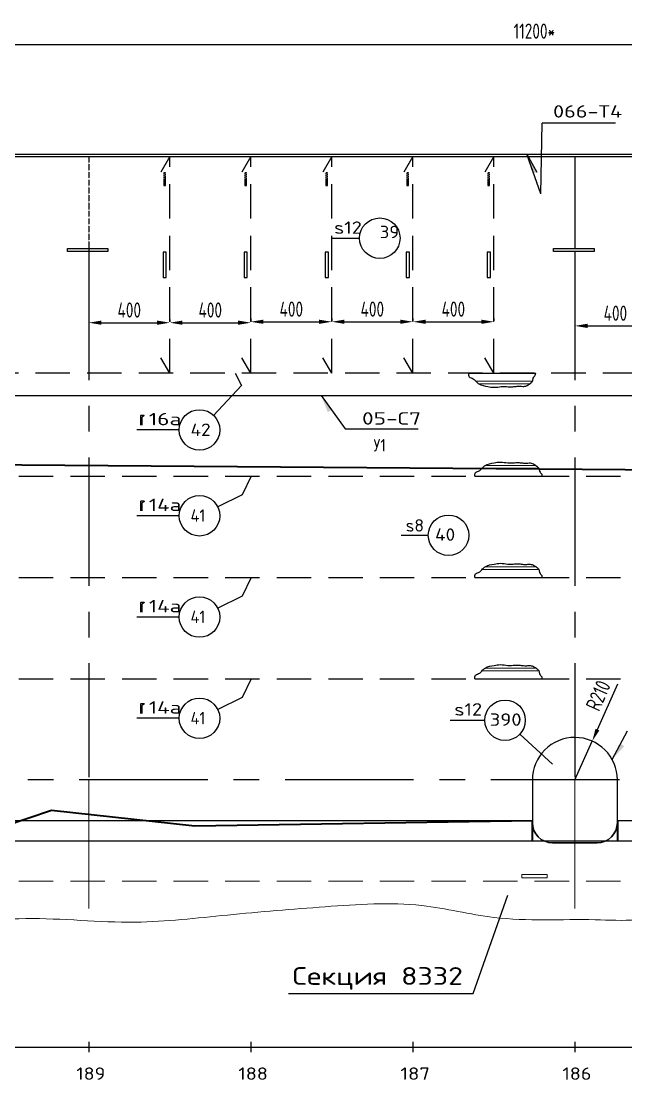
# Model space of a CAD drawing. Header units: millimetres. Extents: x -438477 to 631584, y 118817 to 676146.
# Drawn here: x 205226 to 208211, y 342340 to 347566 of the extents above; entities that cross this region are included whole.
import ezdxf
from ezdxf.enums import TextEntityAlignment as Align

# ---------------------------------------------------------------- set-up
doc = ezdxf.new("R2010")
doc.units = ezdxf.units.MM
for name, pattern in [('AVEVADASHEDDOUBLEDOTTEDWIDE', [38, 29, -4, 0, -1, 0, -4]), ('AVEVADASHEDWIDE', [10, 7.5, -2.5]), ('AVEVASOLID', [7.5, 7.5]), ('AVEVASOLIDWIDE', [7.5, 7.5]), ('CENTERX2', [20.32, 12.7, -2.54, 2.54, -2.54]), ('DASHED', [2.546053, 1.697368, -0.848684])]:
    doc.linetypes.add(name, pattern=pattern)
doc.layers.get('Defpoints').update_dxf_attribs({"linetype": 'CONTINUOUS'})
for name, color, linetype in [('-1203', 7, 'CONTINUOUS'), ('20_1', 1, 'CONTINUOUS'), ('20_POZ', 4, 'CONTINUOUS'), ('20_TEXT', 1, 'CONTINUOUS')]:
    doc.layers.add(name, color=color, linetype=linetype)
doc.styles.add('SIMPLEX', font='simplex.shx', dxfattribs={"width": 0.7})
doc.linetypes.add('Шов_Монтажный', pattern='A,0.75,-0.0001,["/",Standard,S=1,R=0,X=0,Y=-0.5],0.75', length=1.5001)
doc.dimstyles.new('Lineyny', dxfattribs={"dimscale": 30, "dimtxt": 3, "dimasz": 2.5, "dimexe": 0.18, "dimexo": 0.625, "dimgap": 1, "dimtad": 1, "dimdec": 0, "dimlfac": -1, "dimzin": 0, "dimtxsty": 'SIMPLEX', "dimcen": 0, "dimdle": 0.38, "dimclrd": 2, "dimclre": 2, "dimclrt": 2, "dimadec": 0, "dimazin": 0, "dimtfac": 1, "dimtdec": 0, "dimtmove": 0, "dimatfit": 0, "dimfxl": 1, "dimtolj": 1, "dimtzin": 0, "dimlwd": -1, "dimarcsym": 0})

# ---------------------------------------------------------------- blocks, each defined once
blk = doc.blocks.new('*D65')
at = {"layer": '20_1', "color": 2, "lineweight": -2, "ltscale": 25, "transparency": 16777216}
for p, q in [((202159.9, 346913.7), (202159.9, 347456.2)), ((213359.9, 346913.7), (213359.9, 347456.2))]:
    blk.add_line(p, q, dxfattribs=at)
at = {"layer": '20_1', "color": 2, "ltscale": 25, "transparency": 16777216}
blk.add_line((202222.4, 347451.7), (213297.4, 347451.7), dxfattribs=at)
for points in [[(202222.4, 347462.1), (202222.4, 347441.3), (202159.9, 347451.7)], [(213297.4, 347441.3), (213297.4, 347462.1), (213359.9, 347451.7)]]:
    blk.add_solid(points, dxfattribs=at)
at = {"layer": 'Defpoints', "color": 0, "ltscale": 25, "transparency": 16777216}
for p in [(213359.9, 347451.7), (202159.9, 346898), (213359.9, 346898)]:
    blk.add_point(p, dxfattribs=at)
at = {"layer": '20_1', "color": 2, "ltscale": 25, "transparency": 16777216, "insert": (207759.9, 347517.1), "char_height": 75, "attachment_point": 5, "style": 'SIMPLEX'}
blk.add_mtext('\\A1;11200*', dxfattribs=at)
blk = doc.blocks.new('*D76')
at = {"layer": '20_1', "color": 2, "ltscale": 25, "transparency": 16777216}
for p, q in [((208071.3, 344069), (208172.6, 344295)), ((207959.8, 343820.4), (208045.7, 344012))]:
    blk.add_line(p, q, dxfattribs=at)
blk.add_solid([(208061.8, 344073.3), (208080.8, 344064.8), (208045.7, 344012)], dxfattribs=at)
at = {"layer": '20_1', "color": 2, "ltscale": 25, "transparency": 16777216, "insert": (208075.1, 344237.3), "char_height": 75, "attachment_point": 5, "rotation": 65.8536, "style": 'SIMPLEX'}
blk.add_mtext('\\A1;R210', dxfattribs=at)
blk = doc.blocks.new('*D184')
at = {"layer": '20_1', "color": 2, "lineweight": -2, "ltscale": 25, "transparency": 16777216}
for p, q in [((205559.9, 346093.5), (205559.9, 346082.4)), ((205959.9, 346093.5), (205959.9, 346082.4))]:
    blk.add_line(p, q, dxfattribs=at)
at = {"layer": '20_1', "color": 2, "ltscale": 25, "transparency": 16777216}
blk.add_line((205622.4, 346077.9), (205897.4, 346077.9), dxfattribs=at)
at = {"layer": '20_1', "color": 2, "lineweight": 40, "ltscale": 25, "transparency": 16777216}
for points in [[(205622.4, 346088.3), (205622.4, 346067.5), (205559.9, 346077.9)], [(205897.4, 346088.3), (205897.4, 346067.5), (205959.9, 346077.9)]]:
    blk.add_solid(points, dxfattribs=at)
at = {"layer": 'Defpoints', "color": 0, "lineweight": 40, "ltscale": 25, "transparency": 16777216}
for p in [(205559.9, 346077.9), (205959.9, 346077.9), (205959.9, 346077.9)]:
    blk.add_point(p, dxfattribs=at)
at = {"layer": '20_1', "color": 2, "lineweight": 40, "ltscale": 25, "transparency": 16777216, "insert": (205759.9, 346140.4), "char_height": 75, "attachment_point": 5, "style": 'SIMPLEX'}
blk.add_mtext('\\A1;400', dxfattribs=at)
blk = doc.blocks.new('*D185')
at = {"layer": '20_1', "color": 2, "lineweight": -2, "ltscale": 25, "transparency": 16777216}
for p, q in [((205959.9, 346093.5), (205959.9, 346082.4)), ((206359.9, 346093.5), (206359.9, 346082.4))]:
    blk.add_line(p, q, dxfattribs=at)
at = {"layer": '20_1', "color": 2, "ltscale": 25, "transparency": 16777216}
blk.add_line((206022.4, 346077.9), (206297.4, 346077.9), dxfattribs=at)
at = {"layer": '20_1', "color": 2, "lineweight": 40, "ltscale": 25, "transparency": 16777216}
for points in [[(206022.4, 346088.3), (206022.4, 346067.5), (205959.9, 346077.9)], [(206297.4, 346088.3), (206297.4, 346067.5), (206359.9, 346077.9)]]:
    blk.add_solid(points, dxfattribs=at)
at = {"layer": 'Defpoints', "color": 0, "lineweight": 40, "ltscale": 25, "transparency": 16777216}
for p in [(205959.9, 346077.9), (206359.9, 346077.9), (206359.9, 346077.9)]:
    blk.add_point(p, dxfattribs=at)
at = {"layer": '20_1', "color": 2, "lineweight": 40, "ltscale": 25, "transparency": 16777216, "insert": (206159.9, 346140.4), "char_height": 75, "attachment_point": 5, "style": 'SIMPLEX'}
blk.add_mtext('\\A1;400', dxfattribs=at)
blk = doc.blocks.new('*D186')
at = {"layer": '20_1', "color": 2, "lineweight": -2, "ltscale": 25, "transparency": 16777216}
for p, q in [((206359.9, 346098), (206359.9, 346086.9)), ((206759.9, 346098), (206759.9, 346086.9))]:
    blk.add_line(p, q, dxfattribs=at)
at = {"layer": '20_1', "color": 2, "ltscale": 25, "transparency": 16777216}
blk.add_line((206422.4, 346082.4), (206697.4, 346082.4), dxfattribs=at)
at = {"layer": '20_1', "color": 2, "lineweight": 40, "ltscale": 25, "transparency": 16777216}
for points in [[(206422.4, 346092.8), (206422.4, 346072), (206359.9, 346082.4)], [(206697.4, 346092.8), (206697.4, 346072), (206759.9, 346082.4)]]:
    blk.add_solid(points, dxfattribs=at)
at = {"layer": 'Defpoints', "color": 0, "lineweight": 40, "ltscale": 25, "transparency": 16777216}
for p in [(206359.9, 346082.4), (206759.9, 346082.4), (206759.9, 346082.4)]:
    blk.add_point(p, dxfattribs=at)
at = {"layer": '20_1', "color": 2, "lineweight": 40, "ltscale": 25, "transparency": 16777216, "insert": (206559.9, 346144.9), "char_height": 75, "attachment_point": 5, "style": 'SIMPLEX'}
blk.add_mtext('\\A1;400', dxfattribs=at)
blk = doc.blocks.new('*D187')
at = {"layer": '20_1', "color": 2, "lineweight": -2, "ltscale": 25, "transparency": 16777216}
for p, q in [((206759.9, 346098), (206759.9, 346086.9)), ((207159.9, 346098), (207159.9, 346086.9))]:
    blk.add_line(p, q, dxfattribs=at)
at = {"layer": '20_1', "color": 2, "ltscale": 25, "transparency": 16777216}
blk.add_line((206822.4, 346082.4), (207097.4, 346082.4), dxfattribs=at)
at = {"layer": '20_1', "color": 2, "lineweight": 40, "ltscale": 25, "transparency": 16777216}
for points in [[(206822.4, 346092.8), (206822.4, 346072), (206759.9, 346082.4)], [(207097.4, 346092.8), (207097.4, 346072), (207159.9, 346082.4)]]:
    blk.add_solid(points, dxfattribs=at)
at = {"layer": 'Defpoints', "color": 0, "lineweight": 40, "ltscale": 25, "transparency": 16777216}
for p in [(206759.9, 346082.4), (207159.9, 346082.4), (207159.9, 346082.4)]:
    blk.add_point(p, dxfattribs=at)
at = {"layer": '20_1', "color": 2, "lineweight": 40, "ltscale": 25, "transparency": 16777216, "insert": (206959.9, 346144.9), "char_height": 75, "attachment_point": 5, "style": 'SIMPLEX'}
blk.add_mtext('\\A1;400', dxfattribs=at)
blk = doc.blocks.new('*D188')
at = {"layer": '20_1', "color": 2, "lineweight": -2, "ltscale": 25, "transparency": 16777216}
for p, q in [((207159.9, 346098), (207159.9, 346086.9)), ((207559.9, 346098), (207559.9, 346086.9))]:
    blk.add_line(p, q, dxfattribs=at)
at = {"layer": '20_1', "color": 2, "ltscale": 25, "transparency": 16777216}
blk.add_line((207222.4, 346082.4), (207497.4, 346082.4), dxfattribs=at)
at = {"layer": '20_1', "color": 2, "lineweight": 40, "ltscale": 25, "transparency": 16777216}
for points in [[(207222.4, 346092.8), (207222.4, 346072), (207159.9, 346082.4)], [(207497.4, 346092.8), (207497.4, 346072), (207559.9, 346082.4)]]:
    blk.add_solid(points, dxfattribs=at)
at = {"layer": 'Defpoints', "color": 0, "lineweight": 40, "ltscale": 25, "transparency": 16777216}
for p in [(207159.9, 346082.4), (207559.9, 346082.4), (207559.9, 346082.4)]:
    blk.add_point(p, dxfattribs=at)
at = {"layer": '20_1', "color": 2, "lineweight": 40, "ltscale": 25, "transparency": 16777216, "insert": (207359.9, 346144.9), "char_height": 75, "attachment_point": 5, "style": 'SIMPLEX'}
blk.add_mtext('\\A1;400', dxfattribs=at)
blk = doc.blocks.new('*D189')
at = {"layer": '20_1', "color": 2, "lineweight": -2, "ltscale": 25, "transparency": 16777216}
for p, q in [((207959.9, 346077.9), (207959.9, 346066.8)), ((208359.9, 346077.9), (208359.9, 346066.8))]:
    blk.add_line(p, q, dxfattribs=at)
at = {"layer": '20_1', "color": 2, "ltscale": 25, "transparency": 16777216}
blk.add_line((208022.4, 346062.3), (208297.4, 346062.3), dxfattribs=at)
at = {"layer": '20_1', "color": 2, "lineweight": 40, "ltscale": 25, "transparency": 16777216}
for points in [[(208022.4, 346072.7), (208022.4, 346051.9), (207959.9, 346062.3)], [(208297.4, 346072.7), (208297.4, 346051.9), (208359.9, 346062.3)]]:
    blk.add_solid(points, dxfattribs=at)
at = {"layer": 'Defpoints', "color": 0, "lineweight": 40, "ltscale": 25, "transparency": 16777216}
for p in [(207959.9, 346062.3), (208359.9, 346062.3), (208359.9, 346062.3)]:
    blk.add_point(p, dxfattribs=at)
at = {"layer": '20_1', "color": 2, "lineweight": 40, "ltscale": 25, "transparency": 16777216, "insert": (208159.9, 346124.8), "char_height": 75, "attachment_point": 5, "style": 'SIMPLEX'}
blk.add_mtext('\\A1;400', dxfattribs=at)

msp = doc.modelspace()

# ---------------------------------------------------------------- hatches: boundary and pattern name
at = {"layer": '20_1'}
for points in [[(207755.703, 346815.797), (207771.41, 346821.372), (207722.255, 346910.037)], [(206739.983, 345636.008), (206758.836, 345647.368), (206707.539, 345718.366)], [(208203.779, 343987.234), (208185.295, 343999.184), (208144.03, 343921.923)]]:
    msp.add_hatch(color=6, dxfattribs=at).paths.add_polyline_path(points)

# ---------------------------------------------------------------- linework, layer by layer
at = {"layer": '-1203', "color": 12, "linetype": 'AVEVASOLID', "lineweight": 0}
for points in [[(207470.465, 345789.134), (207750.4, 345789.134)], [(207485.606, 345775.558), (207735.434, 345775.558)], [(207501.924, 345359.622), (207781.859, 345359.622)], [(207517.066, 345373.199), (207766.893, 345373.199)], [(207517.066, 344873.199), (207766.893, 344873.199)], [(207501.924, 344859.622), (207781.859, 344859.622)], [(207501.924, 344359.622), (207781.859, 344359.622)], [(207517.066, 344373.199), (207766.893, 344373.199)]]:
    msp.add_lwpolyline(points, dxfattribs=at)
at = {"layer": '20_1', "color": 6}
for p, q in [((208161.237, 347062.621), (207799.149, 347062.621)), ((207791.939, 346713.704), (207722.255, 346910.037)), ((207755.703, 346815.797), (207722.255, 346910.037)), ((207722.255, 346910.037), (207771.41, 346821.372)), ((206707.539, 345718.366), (206826.071, 345554.31)), ((206826.071, 345554.31), (207186.518, 345554.31)), ((208144.03, 343921.923), (208219.048, 344062.379))]:
    msp.add_line(p, q, dxfattribs=at)
at = {"layer": '20_1', "color": 0, "linetype": 'AVEVASOLIDWIDE'}
for p, q in [((201759.853, 346910.037), (212959.853, 346910.037)), ((201759.851, 346898.088), (212959.853, 346898.043)), ((207959.853, 346896.288), (207959.853, 346443.33))]:
    msp.add_line(p, q, dxfattribs=at)
at = {"layer": '20_1', "color": 0, "linetype": 'AVEVADASHEDDOUBLEDOTTEDWIDE'}
msp.add_line((205559.853, 346898.037), (205559.853, 346443.33), dxfattribs=at)
at = {"layer": '20_1', "linetype": 'AVEVASOLID'}
for p, q in [((205959.865, 346898.036), (205915.834, 346821.716)), ((206359.865, 346898.036), (206315.834, 346821.716)), ((206759.865, 346898.036), (206715.834, 346821.716)), ((207159.865, 346898.036), (207115.834, 346821.716)), ((207559.865, 346898.036), (207515.834, 346821.716)), ((205942.665, 346425.701), (205927.04, 346425.701)), ((205927.04, 346425.701), (205927.04, 346300.701)), ((205942.665, 346300.701), (205942.665, 346425.701)), ((206342.665, 346425.701), (206327.04, 346425.701)), ((206327.04, 346425.701), (206327.04, 346300.701)), ((206342.665, 346300.701), (206342.665, 346425.701)), ((206742.665, 346425.701), (206727.04, 346425.701)), ((206727.04, 346425.701), (206727.04, 346300.701)), ((206742.665, 346300.701), (206742.665, 346425.701)), ((207142.665, 346425.701), (207127.04, 346425.701)), ((207127.04, 346425.701), (207127.04, 346300.701)), ((207142.665, 346300.701), (207142.665, 346425.701)), ((207542.665, 346425.701), (207527.04, 346425.701)), ((207527.04, 346425.701), (207527.04, 346300.701)), ((207542.665, 346300.701), (207542.665, 346425.701)), ((205927.04, 346300.701), (205942.665, 346300.701)), ((206327.04, 346300.701), (206342.665, 346300.701)), ((206727.04, 346300.701), (206742.665, 346300.701)), ((207127.04, 346300.701), (207142.665, 346300.701)), ((207527.04, 346300.701), (207542.665, 346300.701)), ((205959.865, 345828.369), (205915.834, 345904.688)), ((206359.865, 345828.369), (206315.834, 345904.688)), ((206759.865, 345828.369), (206715.834, 345904.688)), ((207159.865, 345828.369), (207115.834, 345904.688)), ((207559.865, 345828.369), (207515.834, 345904.688)), ((201743.043, 342502.129), (214299.853, 342502.129))]:
    msp.add_line(p, q, dxfattribs=at)
at = {"layer": '20_1', "linetype": 'DASHED', "ltscale": 100}
for p, q in [((205959.853, 345828.367), (205959.853, 346898.037)), ((206359.853, 345828.367), (206359.853, 346898.037)), ((206759.853, 345828.367), (206759.853, 346898.037)), ((207159.853, 345828.367), (207159.853, 346898.037)), ((207559.853, 345828.367), (207559.853, 346898.037)), ((213359.853, 345828.367), (202159.853, 345828.367)), ((202159.853, 345320.367), (213359.853, 345320.367)), ((202159.853, 344820.367), (213359.853, 344820.367)), ((202159.853, 344320.367), (213359.853, 344320.367))]:
    msp.add_line(p, q, dxfattribs=at)
at = {"layer": '20_1', "linetype": 'AVEVADASHEDWIDE'}
for p, q in [((205938.759, 346818.058), (205930.934, 346818.058)), ((205930.934, 346818.058), (205930.934, 346755.436)), ((205938.759, 346755.436), (205938.759, 346818.058)), ((206338.759, 346818.077), (206330.934, 346818.077)), ((206330.934, 346818.077), (206330.934, 346755.454)), ((206338.759, 346755.454), (206338.759, 346818.077)), ((206738.759, 346818.077), (206730.934, 346818.077)), ((206730.934, 346818.077), (206730.934, 346755.454)), ((206738.759, 346755.454), (206738.759, 346818.077)), ((207138.759, 346818.084), (207130.934, 346818.084)), ((207130.934, 346818.084), (207130.934, 346755.462)), ((207138.759, 346755.462), (207138.759, 346818.084)), ((207538.759, 346818.073), (207530.934, 346818.073)), ((207530.934, 346818.073), (207530.934, 346755.451)), ((207538.759, 346755.451), (207538.759, 346818.073)), ((205930.934, 346755.436), (205938.759, 346755.436)), ((206330.934, 346755.454), (206338.759, 346755.454)), ((206730.934, 346755.454), (206738.759, 346755.454)), ((207130.934, 346755.462), (207138.759, 346755.462)), ((207530.934, 346755.451), (207538.759, 346755.451))]:
    msp.add_line(p, q, dxfattribs=at)
at = {"layer": '20_1', "linetype": 'AVEVASOLIDWIDE'}
for p, q in [((205559.853, 346477.921), (205559.853, 346077.921)), ((207959.853, 346429.183), (207959.853, 346077.921))]:
    msp.add_line(p, q, dxfattribs=at)
at = {"layer": '20_1', "color": 0, "linetype": 'CENTERX2', "ltscale": 50}
for p, q in [((205559.853, 346429.183), (205559.853, 343834.367)), ((207959.853, 346429.183), (207959.853, 343834.367)), ((213259.865, 343820.367), (202259.84, 343820.367))]:
    msp.add_line(p, q, dxfattribs=at)
at = {"layer": '20_1', "ltscale": 25}
for p, q in [((207434.222, 345828.39), (207766.371, 345828.39)), ((207465.805, 345320.367), (207797.954, 345320.367)), ((207465.805, 344820.367), (207797.954, 344820.367)), ((207465.805, 344320.367), (207797.954, 344320.367))]:
    msp.add_line(p, q, dxfattribs=at)
at = {"layer": '20_1', "color": 6, "linetype": 'AVEVASOLID'}
msp.add_line((202159.853, 345718.366), (213359.853, 345718.366), dxfattribs=at)
at = {"layer": '20_1', "color": 4, "ltscale": 25}
msp.add_line((207688.54, 344047.152), (207849.364, 343898.208), dxfattribs=at)
at = {"layer": '20_1', "color": 252, "linetype": 'CENTERX2', "lineweight": 0, "ltscale": 50}
for p, q in [((205559.853, 343820.367), (205559.853, 343125.407)), ((207959.853, 343820.367), (207959.853, 343131.185))]:
    msp.add_line(p, q, dxfattribs=at)
at = {"layer": '20_1', "color": 6, "linetype": 'Шов_Монтажный', "ltscale": 100}
for p, q in [((202159.853, 343620.367), (207749.843, 343620.367)), ((208169.826, 343620.367), (213359.853, 343620.367)), ((202155.52, 343520.367), (213359.853, 343520.367))]:
    msp.add_line(p, q, dxfattribs=at)
at = {"layer": '20_1', "color": 252, "linetype": 'DASHED', "lineweight": 0, "ltscale": 100}
msp.add_line((202159.853, 343320.367), (213359.853, 343320.367), dxfattribs=at)
at = {"layer": '20_1', "color": 252, "linetype": 'AVEVASOLID', "lineweight": 0}
for p, q in [((207822.353, 343353.179), (207697.353, 343353.179)), ((207697.353, 343353.179), (207697.353, 343337.554)), ((207697.353, 343337.554), (207822.353, 343337.554)), ((207822.353, 343337.554), (207822.353, 343353.179))]:
    msp.add_line(p, q, dxfattribs=at)
at = {"layer": '20_1', "color": 6}
msp.add_lwpolyline([(207791.939, 346713.704), (207799.149, 347062.621)], dxfattribs=at)
at = {"layer": '20_1', "color": 0, "linetype": 'AVEVASOLID'}
for points in [[(205454.848, 346443.33), (205654.848, 346443.33), (205654.848, 346429.183), (205454.848, 346429.183), (205454.848, 346443.33)], [(207854.848, 346443.33), (208054.848, 346443.33), (208054.848, 346429.183), (207854.848, 346429.183), (207854.848, 346443.33)]]:
    msp.add_lwpolyline(points, dxfattribs=at)
at = {"layer": '20_1', "color": 4, "ltscale": 20}
for points in [[(206283.361, 345828.367), (206314.414, 345767.589), (206176.004, 345620.276)], [(206362.288, 345320.367), (206317.165, 345227.861), (206196.441, 345168.76)], [(206362.288, 344820.367), (206317.165, 344727.861), (206196.441, 344668.76)], [(206362.288, 344320.367), (206317.165, 344227.861), (206196.441, 344168.76)]]:
    msp.add_lwpolyline(points, dxfattribs=at)
at = {"layer": '20_1', "color": 30, "lineweight": 40, "ltscale": 25}
for points in [[(191608.884, 345482.094), (213316.103, 345313.084)], [(202159.853, 343620.367), (202159.853, 343620.367), (202413.633, 343566.612), (202933.597, 343689.973), (203384.291, 343591.25), (203704.595, 343681.479), (204053.118, 343587.725), (204477.02, 343651.306), (204696.256, 343595.218), (204906.362, 343655.261), (205142.916, 343592.486), (205376.557, 343671.388), (206083.827, 343594.416), (207749.843, 343620.367)], [(207749.806, 343615.367), (207749.806, 343520.367)], [(208169.826, 343620.367), (208169.826, 343520.367)]]:
    msp.add_lwpolyline(points, dxfattribs=at)
at = {"layer": '20_1', "color": 6, "linetype": 'AVEVASOLID'}
msp.add_lwpolyline([(208169.826, 343610.366), (208169.826, 343820.367, 0.41418239), (207959.84, 344030.366, 0.41421688), (207749.843, 343820.367), (207749.843, 343610.366, 0.41421354), (207849.843, 343510.366), (208069.826, 343510.366, 0.41421354), (208169.826, 343610.366, 0.41421354)], format="xyb", dxfattribs=at)
at = {"layer": '20_1', "linetype": 'Шов_Монтажный', "ltscale": 50}
msp.add_lwpolyline([(208169.801, 343620.367), (208169.801, 343610.366, -0.41421354), (208069.801, 343510.366), (207849.806, 343510.366, -0.41421354), (207749.806, 343610.366), (207749.806, 343620.367)], format="xyb", dxfattribs=at)
at = {"layer": '20_1', "linetype": 'AVEVASOLID'}
for points in [[(205560.853, 342527.129), (205560.853, 342477.129)], [(206360.853, 342527.129), (206360.853, 342477.129)], [(207159.853, 342527.129), (207159.853, 342477.129)], [(207959.853, 342527.129), (207959.853, 342477.129)]]:
    msp.add_lwpolyline(points, dxfattribs=at)
at = {"layer": '20_1', "color": 252, "lineweight": 0, "ltscale": 25}
msp.add_open_spline([(201622.773, 346910.037), (201628.399, 346799.004), (201637.974, 346610.02), (201673.969, 346318.074), (201681.643, 346067.505), (201676.532, 345859.185), (201686.339, 345682.276), (201625.571, 345517.525), (201639.428, 345321.465), (201648.305, 345093.627), (201633.834, 344855.609), (201671.418, 344583.983), (201656.299, 344353.715), (201673.778, 344091.017), (201650.153, 343788.197), (201719.299, 343517.745), (201712.235, 343303.075), (201721.599, 343169.711), (201868.347, 343090.134), (202044.657, 343108.882), (202297.895, 343080.604), (202617.278, 343093.46), (202957.803, 343122.805), (203294.231, 343120.848), (203617.38, 343103.721), (204001.894, 343105.787), (204370.565, 343119.699), (204800.478, 343096.218), (205251.853, 343159.427), (205761.515, 343098.757), (206254.165, 343158.054), (206723.705, 343194.552), (207167.924, 343227.18), (207604.625, 343113.849), (207961.532, 343138.979), (208243.979, 343121.998), (208599.668, 343187.192), (209027.897, 343071.634), (209554.328, 343207.644), (209988.402, 343188.331), (210387.514, 343230.303), (210692.41, 343113.622), (210954.434, 343120.128), (211243.859, 343233.153), (211649.619, 343155.33), (212137.786, 343216.788), (212553.417, 343189.517), (212911.824, 343183.755), (213140.572, 343160.245), (213378.629, 343139.904), (213520.11, 343228.349), (213737.909, 343338.142), (213635.634, 343602.488), (213718.621, 343827.891), (213758.08, 344068.987), (213688.161, 344268.578), (213667.996, 344454.695), (213684.915, 344599.787), (213701.813, 344785.504), (213696.88, 344977.246), (213663.084, 345204.55), (213640.039, 345414.337), (213648.107, 345655.509), (213632.979, 345859.43), (213648.377, 346073.525), (213689.591, 346250.219), (213668.696, 346445.261), (213675.726, 346619.396), (213627.43, 346756.514), (213633.368, 346849.603), (213632.966, 346893.608), (213632.816, 346910.037)], degree=3, knots=[0, 0, 0, 0, 333.39227624, 567.45290976, 882.08218083, 1083.73628478, 1193.74605041, 1409.98084834, 1595.62146141, 1776.89036374, 2095.71499638, 2307.4573757, 2596.43670329, 2784.99031737, 3096.52662282, 3503.82710293, 3599.19887517, 3752.40720964, 3862.26546482, 4054.75972276, 4276.32004039, 4625.71711049, 5010.70562635, 5301.82942034, 5633.91478001, 5981.43242293, 6454.91967964, 6740.28040449, 7270.92489729, 7812.69681346, 8268.1915985, 8753.17273377, 9230.65125745, 9590.5631663, 10091.43148004, 10295.21813581, 10436.04503963, 11170.04658833, 11564.47367055, 12042.23611188, 12473.13866613, 12742.86450765, 13004.94060831, 13239.36306094, 13658.74302828, 14200.51494438, 14713.02513373, 14905.25503688, 15273.22445704, 15413.65689844, 15598.06590706, 15772.74018344, 16058.8830735, 16263.15372976, 16500.69191054, 16769.99682112, 16884.89199423, 17059.95400533, 17205.98095747, 17444.77346378, 17632.5426689, 17895.58715371, 18076.08390598, 18355.62339241, 18507.45498737, 18719.07615513, 18893.84744577, 19092.15382838, 19237.4279119, 19320.23645744, 19369.57007713, 19369.57007713, 19369.57007713, 19369.57007713], dxfattribs=at)
at = {"layer": '20_1', "color": 0, "ltscale": 25}
for points in [[(207434.222, 345828.39), (207434.43, 345821.764), (207434.908, 345806.559), (207459.952, 345803.875), (207471.3, 345786.888), (207492.428, 345768.402), (207525.091, 345763.543), (207562.327, 345756.423), (207591.251, 345763.269), (207618.728, 345762.55), (207641.114, 345761.203), (207664.481, 345762.152), (207685.893, 345765.633), (207703.969, 345762.428), (207723.563, 345765.765), (207736.724, 345776.908), (207753.101, 345788.579), (207751.94, 345806.656), (207765.115, 345816.036), (207766.149, 345825.29), (207766.495, 345828.39)], [(207465.681, 345320.367), (207465.89, 345326.993), (207466.368, 345342.197), (207491.412, 345344.882), (207502.76, 345361.868), (207523.887, 345380.355), (207556.551, 345385.214), (207593.787, 345392.334), (207622.71, 345385.487), (207650.188, 345386.206), (207672.573, 345387.553), (207695.94, 345386.605), (207717.353, 345383.123), (207735.429, 345386.329), (207755.023, 345382.992), (207768.184, 345371.848), (207784.561, 345360.178), (207783.399, 345342.101), (207796.575, 345332.721), (207797.608, 345323.466), (207797.954, 345320.367)], [(207465.681, 344820.367), (207465.89, 344826.993), (207466.368, 344842.197), (207491.412, 344844.882), (207502.76, 344861.868), (207523.887, 344880.355), (207556.551, 344885.214), (207593.787, 344892.334), (207622.71, 344885.487), (207650.188, 344886.206), (207672.573, 344887.553), (207695.94, 344886.605), (207717.353, 344883.123), (207735.429, 344886.329), (207755.023, 344882.992), (207768.184, 344871.848), (207784.561, 344860.178), (207783.399, 344842.101), (207796.575, 344832.721), (207797.608, 344823.466), (207797.954, 344820.367)], [(207465.681, 344320.367), (207465.89, 344326.993), (207466.368, 344342.197), (207491.412, 344344.882), (207502.76, 344361.868), (207523.887, 344380.355), (207556.551, 344385.214), (207593.787, 344392.334), (207622.71, 344385.487), (207650.188, 344386.206), (207672.573, 344387.553), (207695.94, 344386.605), (207717.353, 344383.123), (207735.429, 344386.329), (207755.023, 344382.992), (207768.184, 344371.848), (207784.561, 344360.178), (207783.399, 344342.101), (207796.575, 344332.721), (207797.608, 344323.466), (207797.954, 344320.367)]]:
    msp.add_open_spline(points, degree=3, knots=[0, 0, 0, 0, 17.73036025, 40.68777829, 60.48715926, 77.69731553, 123.46963241, 155.42245009, 191.08577116, 210.68615833, 237.76944716, 258.3243877, 280.80247493, 302.28984633, 312.72503637, 339.14070535, 353.66025141, 369.05348313, 387.17589642, 396.30153336, 396.30153336, 396.30153336, 396.30153336], dxfattribs=at)
at = {"layer": '20_POZ'}
for p, q in [((206762.037, 346495.023), (206896.555, 346495.023)), ((206006.626, 345548.257), (205797.381, 345548.257)), ((206006.626, 345124.791), (205797.381, 345124.791)), ((207101.669, 345028.451), (207236.187, 345028.451)), ((206006.626, 344624.791), (205797.381, 344624.791)), ((206006.626, 344124.791), (205797.381, 344124.791)), ((207344.619, 344115.101), (207515.171, 344115.101))]:
    msp.add_line(p, q, dxfattribs=at)
at = {"layer": '20_POZ', "color": 7}
for points in [[(205817.503, 345572.076), (205817.503, 345619.576, -0.41421356), (205820.003, 345622.076), (205831.003, 345622.076, -0.70415525), (205832.589, 345617.644), (205822.753, 345611.964, 0.26794919), (205821.503, 345609.799), (205821.503, 345572.076)], [(205817.503, 345148.609), (205817.503, 345196.109, -0.41421356), (205820.003, 345198.609), (205831.003, 345198.609, -0.70415525), (205832.589, 345194.177), (205822.753, 345188.498, 0.26794919), (205821.503, 345186.333), (205821.503, 345148.609)], [(205817.503, 344648.609), (205817.503, 344696.109, -0.41421356), (205820.003, 344698.609), (205831.003, 344698.609, -0.70415525), (205832.589, 344694.177), (205822.753, 344688.498, 0.26794919), (205821.503, 344686.333), (205821.503, 344648.609)], [(205817.503, 344148.609), (205817.503, 344196.109, -0.41421356), (205820.003, 344198.609), (205831.003, 344198.609, -0.70415525), (205832.589, 344194.177), (205822.753, 344188.498, 0.26794919), (205821.503, 344186.333), (205821.503, 344148.609)]]:
    msp.add_lwpolyline(points, format="xyb", dxfattribs=at)
at = {"layer": '20_POZ'}
for centre in [(206996.555, 346495.023), (206106.626, 345548.257), (206106.626, 345124.791), (207336.187, 345028.451), (206106.626, 344624.791), (206106.626, 344124.791), (207615.171, 344115.101)]:
    msp.add_circle(centre, 100, dxfattribs=at)
at = {"layer": '20_TEXT', "lineweight": -2}
for p, q in [((207458.23, 342766.339), (207628.776, 343251.297)), ((206545.401, 342766.339), (207458.23, 342766.339))]:
    msp.add_line(p, q, dxfattribs=at)

# ---------------------------------------------------------------- texts
at = {"layer": '20_1', "color": 6, "style": 'SIMPLEX'}
msp.add_text('066-Т4', height=61.25, dxfattribs=at).set_placement((207851.997, 347090.209), (208193.247, 347090.209), align=Align.ALIGNED)
at = {"layer": '20_1', "color": 6, "ltscale": 20, "style": 'SIMPLEX'}
msp.add_text('05-С7', height=61.25, dxfattribs=at).set_placement((206908.882, 345574.521), (207200.549, 345574.521), align=Align.ALIGNED)
at = {"layer": '20_1', "color": 1, "style": 'SIMPLEX'}
msp.add_text('У1', height=61.25, dxfattribs=at).set_placement((206965.746, 345441.947), (207026.996, 345441.947), align=Align.ALIGNED)
at = {"layer": '20_1', "style": 'SIMPLEX'}
for s, p, p2 in [('189', (205498.623, 342340.248), (205641.54, 342340.248)), ('188', (206298.623, 342340.248), (206444.457, 342340.248)), ('187', (207098.623, 342340.248), (207244.457, 342340.248)), ('186', (207898.623, 342340.248), (208041.54, 342340.248))]:
    msp.add_text(s, height=61.25, dxfattribs=at).set_placement(p, p2, align=Align.ALIGNED)
at = {"layer": '20_POZ', "style": 'SIMPLEX'}
for s, p, p2 in [('s12', (206771.137, 346516.572), (206908.22, 346516.572)), ('39', (206996.555, 346495.023), (207092.805, 346495.023)), ('16а', (205856.44, 345571.504), (206016.857, 345571.504)), ('42', (206062.413, 345518.782), (206161.58, 345518.782)), ('14а', (205856.44, 345148.037), (206016.857, 345148.037)), ('41', (206062.413, 345095.315), (206135.33, 345095.315)), ('s8', (207124.571, 345046.55), (207214.987, 345046.55)), ('40', (207269.751, 345001.315), (207368.918, 345001.315)), ('14а', (205856.44, 344648.037), (206016.857, 344648.037)), ('41', (206062.413, 344595.315), (206135.33, 344595.315)), ('14а', (205856.44, 344148.037), (206016.857, 344148.037)), ('s12', (207364.781, 344138.23), (207501.864, 344138.23)), ('41', (206062.413, 344095.315), (206135.33, 344095.315)), ('390', (207539.378, 344087.965), (207696.878, 344087.965))]:
    msp.add_text(s, height=61.25, dxfattribs=at).set_placement(p, p2, align=Align.ALIGNED)
at = {"layer": '20_TEXT', "color": 7, "lineweight": -2, "style": 'SIMPLEX'}
msp.add_text('Секция 8332', height=87.5, dxfattribs=at).set_placement((206565.72, 342809.039), (207407.387, 342809.039), align=Align.ALIGNED)

# ---------------------------------------------------------------- dimensions: what is measured, and where the dimension line sits
at = {"layer": '20_1', "ltscale": 25}
dim = msp.add_linear_dim(base=(213359.853, 347451.715), p1=(202159.853, 346898.037), p2=(213359.853, 346898.037), text='<>*', dimstyle='Lineyny', override={"dimscale": 25}, dxfattribs=at)
dim.commit()
dim.dimension.update_dxf_attribs({"geometry": '*D65', "text_midpoint": (207759.853, 347517.12)})
at = {"layer": '20_1', "color": 30, "lineweight": 40, "ltscale": 25}
for base, p1, p2, picture, middle in [((205959.853, 346077.921), (205559.853, 346077.921), (205959.853, 346077.921), '*D184', (205759.853, 346140.421)), ((206359.853, 346077.921), (205959.853, 346077.921), (206359.853, 346077.921), '*D185', (206159.853, 346140.421)), ((206759.853, 346082.421), (206359.853, 346082.421), (206759.853, 346082.421), '*D186', (206559.853, 346144.921)), ((207159.853, 346082.421), (206759.853, 346082.421), (207159.853, 346082.421), '*D187', (206959.853, 346144.921)), ((207559.853, 346082.421), (207159.853, 346082.421), (207559.853, 346082.421), '*D188', (207359.853, 346144.921)), ((208359.853, 346062.296), (207959.853, 346062.296), (208359.853, 346062.296), '*D189', (208159.853, 346124.796))]:
    dim = msp.add_linear_dim(base=base, p1=p1, p2=p2, dimstyle='Lineyny', override={"dimscale": 25}, dxfattribs=at)
    dim.commit()
    dim.dimension.update_dxf_attribs({"geometry": picture, "text_midpoint": middle})
at = {"layer": '20_1', "ltscale": 25}
dim = msp.add_radius_dim(center=(207959.822, 343820.363), mpoint=(208045.728, 344011.991), dimstyle='Lineyny', override={"dimscale": 25, "dimlfac": 1, "dimtmove": 1}, dxfattribs=at)
dim.commit()
dim.dimension.update_dxf_attribs({"geometry": '*D76', "text_midpoint": (208134.739, 344210.546), "dimtype": 164})

doc.saveas('drawing.dxf')
